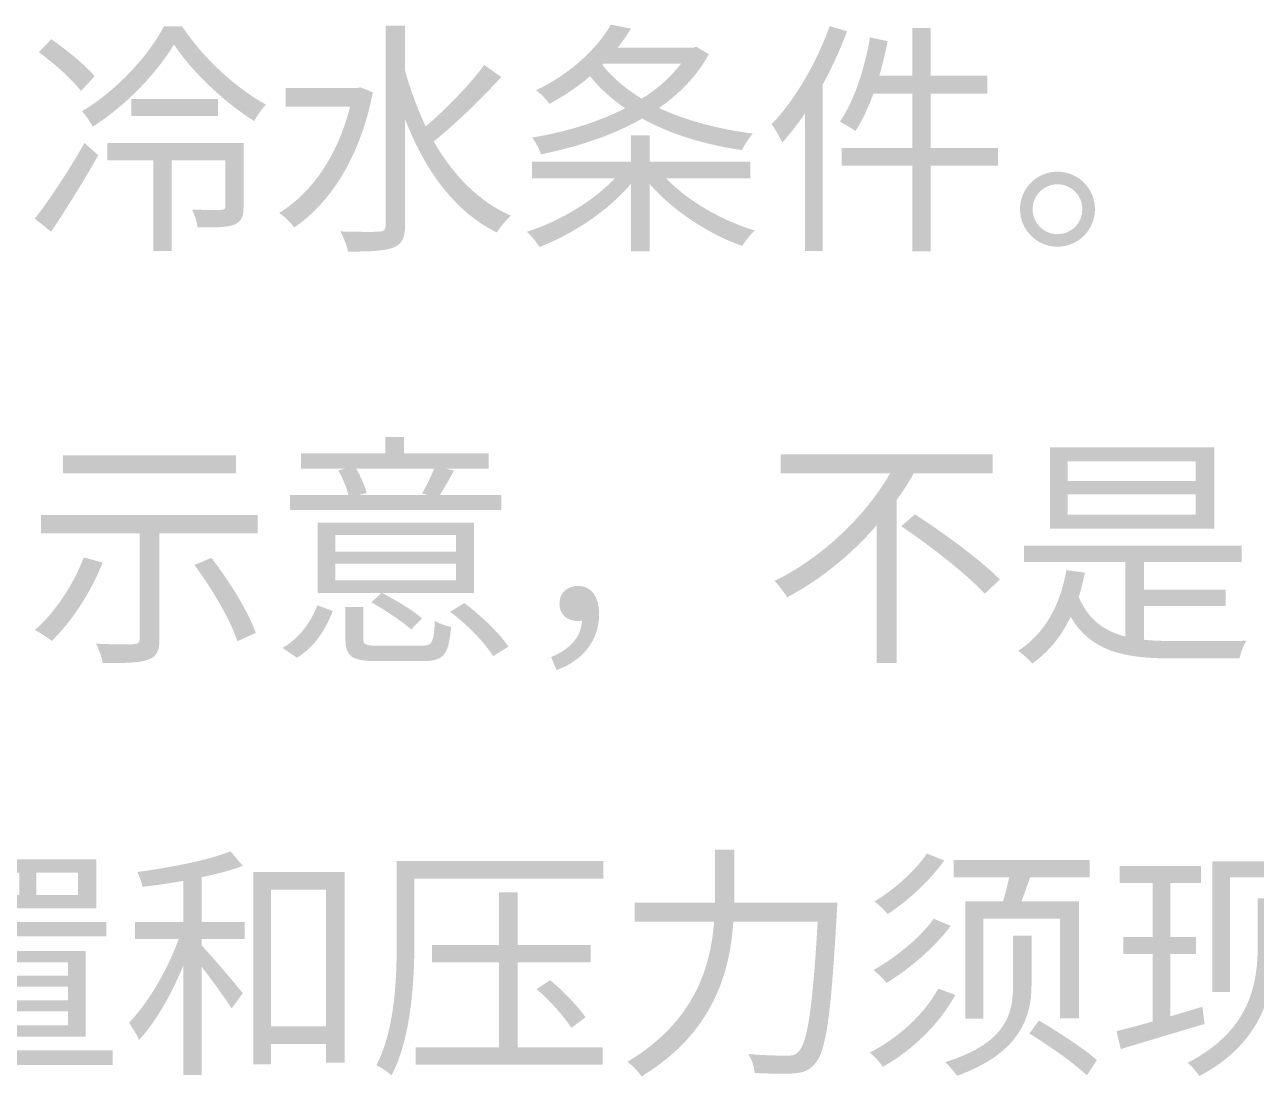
# Model space of a CAD drawing. Header units: millimetres. Extents: x -4600 to 229000, y -4300 to 19460.
# Drawn here: x 220777 to 222212, y 14411 to 15636 of the extents above; entities that cross this region are included whole.
import ezdxf

# ---------------------------------------------------------------- set-up
doc = ezdxf.new("R2010")
doc.units = ezdxf.units.MM
doc.header["$LTSCALE"] = 100
doc.layers.add('R2-LEGEND', color=7, linetype='Continuous', lineweight=18)

# ---------------------------------------------------------------- blocks, each defined once
blk = doc.blocks.new('A06_SHEET')
at = {"layer": 'R2-LEGEND'}
h = blk.add_hatch(color=256, dxfattribs=at)
edge = h.paths.add_edge_path()
edge.add_spline(control_points=[(20950.6, 15613), (20971.5, 15581.5), (21009.9, 15545.1), (21044, 15523.9)], knot_values=[0, 0, 0, 0, 1, 1, 1, 1], degree=3, periodic=0)
edge.add_spline(control_points=[(21044, 15523.9), (21047.7, 15530.2), (21052.9, 15538), (21057.8, 15543.1)], knot_values=[0, 0, 0, 0, 1, 1, 1, 1], degree=3, periodic=0)
edge.add_spline(control_points=[(21057.8, 15543.1), (21022.5, 15562.3), (20983.9, 15598.1), (20960.1, 15634.2)], knot_values=[0, 0, 0, 0, 1, 1, 1, 1], degree=3, periodic=0)
edge.add_line((20960.1, 15634.2), (20938.9, 15634.2))
edge.add_spline(control_points=[(20938.9, 15634.2), (20921.4, 15600.4), (20883.3, 15558.9), (20843.5, 15535.4)], knot_values=[0, 0, 0, 0, 1, 1, 1, 1], degree=3, periodic=0)
edge.add_spline(control_points=[(20843.5, 15535.4), (20847.8, 15530.5), (20853.2, 15522.5), (20855.8, 15517.3)], knot_values=[0, 0, 0, 0, 1, 1, 1, 1], degree=3, periodic=0)
edge.add_spline(control_points=[(20855.8, 15517.3), (20895.6, 15542.3), (20931.4, 15581.2), (20950.6, 15613)], knot_values=[0, 0, 0, 0, 1, 1, 1, 1], degree=3, periodic=0)
h.paths.add_polyline_path([(20900.8, 15549.7), (20900.8, 15529.7), (21001.9, 15529.7), (21001.9, 15549.7), (20900.8, 15549.7)], flags=0)
h = blk.add_hatch(color=256, dxfattribs=at)
edge = h.paths.add_edge_path()
edge.add_spline(control_points=[(21312.2, 15589.2), (21295.3, 15566.3), (21267.5, 15537.7), (21244, 15517.6)], knot_values=[0, 0, 0, 0, 1, 1, 1, 1], degree=3, periodic=0)
edge.add_spline(control_points=[(21244, 15517.6), (21234.3, 15538), (21226.2, 15560), (21219.9, 15582.7)], knot_values=[0, 0, 0, 0, 1, 1, 1, 1], degree=3, periodic=0)
edge.add_line((21219.9, 15582.7), (21219.9, 15635.1))
edge.add_line((21219.9, 15635.1), (21197.3, 15635.1))
edge.add_line((21197.3, 15635.1), (21197.3, 15402.4))
edge.add_spline(control_points=[(21197.3, 15402.4), (21197.3, 15397), (21195.3, 15395.3), (21189.6, 15395), (21183.8, 15394.7), (21165.5, 15394.7), (21144.6, 15395.3)], knot_values=[0, 0, 0, 0, 1, 1, 1, 2, 2, 2, 2], degree=3, periodic=0)
edge.add_spline(control_points=[(21144.6, 15395.3), (21148, 15389), (21152.3, 15378.1), (21153.5, 15371.8)], knot_values=[0, 0, 0, 0, 1, 1, 1, 1], degree=3, periodic=0)
edge.add_spline(control_points=[(21153.5, 15371.8), (21180.1, 15371.8), (21196.4, 15372.7), (21206.2, 15376.4)], knot_values=[0, 0, 0, 0, 1, 1, 1, 1], degree=3, periodic=0)
edge.add_spline(control_points=[(21206.2, 15376.4), (21215.9, 15380.4), (21219.9, 15387.3), (21219.9, 15402.4)], knot_values=[0, 0, 0, 0, 1, 1, 1, 1], degree=3, periodic=0)
edge.add_line((21219.9, 15402.4), (21219.9, 15525.9))
edge.add_spline(control_points=[(21219.9, 15525.9), (21242.9, 15466.9), (21277.2, 15418.5), (21326.8, 15394.1)], knot_values=[0, 0, 0, 0, 1, 1, 1, 1], degree=3, periodic=0)
edge.add_spline(control_points=[(21326.8, 15394.1), (21330.8, 15400.4), (21338, 15409.3), (21343.4, 15413.6)], knot_values=[0, 0, 0, 0, 1, 1, 1, 1], degree=3, periodic=0)
edge.add_spline(control_points=[(21343.4, 15413.6), (21305.3, 15430.2), (21275.5, 15461.5), (21253.2, 15500.1)], knot_values=[0, 0, 0, 0, 1, 1, 1, 1], degree=3, periodic=0)
edge.add_spline(control_points=[(21253.2, 15500.1), (21278.1, 15519.9), (21309, 15550), (21332, 15575.2)], knot_values=[0, 0, 0, 0, 1, 1, 1, 1], degree=3, periodic=0)
edge.add_line((21332, 15575.2), (21312.2, 15589.2))
h = blk.add_hatch(color=256, dxfattribs=at)
edge = h.paths.add_edge_path()
edge.add_spline(control_points=[(21459.7, 15636.2), (21444.8, 15610.2), (21415.3, 15580.4), (21372.6, 15559.7)], knot_values=[0, 0, 0, 0, 1, 1, 1, 1], degree=3, periodic=0)
edge.add_spline(control_points=[(21372.6, 15559.7), (21377.5, 15556.6), (21384.4, 15549.1), (21388.1, 15544)], knot_values=[0, 0, 0, 0, 1, 1, 1, 1], degree=3, periodic=0)
edge.add_spline(control_points=[(21388.1, 15544), (21406.2, 15553.7), (21421.9, 15564.3), (21435.4, 15576.1)], knot_values=[0, 0, 0, 0, 1, 1, 1, 1], degree=3, periodic=0)
edge.add_spline(control_points=[(21435.4, 15576.1), (21446.8, 15562), (21460.6, 15549.7), (21476.3, 15538.8)], knot_values=[0, 0, 0, 0, 1, 1, 1, 1], degree=3, periodic=0)
edge.add_spline(control_points=[(21476.3, 15538.8), (21443.4, 15521.9), (21405, 15510.7), (21368, 15504.7)], knot_values=[0, 0, 0, 0, 1, 1, 1, 1], degree=3, periodic=0)
edge.add_spline(control_points=[(21368, 15504.7), (21371.8, 15499.9), (21376.6, 15491), (21378.1, 15485.2)], knot_values=[0, 0, 0, 0, 1, 1, 1, 1], degree=3, periodic=0)
edge.add_spline(control_points=[(21378.1, 15485.2), (21418.8, 15493.3), (21460.6, 15506.4), (21496.1, 15526.8)], knot_values=[0, 0, 0, 0, 1, 1, 1, 1], degree=3, periodic=0)
edge.add_spline(control_points=[(21496.1, 15526.8), (21529.3, 15508.5), (21568.9, 15496.4), (21612.4, 15490.1)], knot_values=[0, 0, 0, 0, 1, 1, 1, 1], degree=3, periodic=0)
edge.add_spline(control_points=[(21612.4, 15490.1), (21615.3, 15495.8), (21621, 15504.7), (21625.3, 15509.3)], knot_values=[0, 0, 0, 0, 1, 1, 1, 1], degree=3, periodic=0)
edge.add_spline(control_points=[(21625.3, 15509.3), (21584.6, 15514.5), (21547.4, 15524.5), (21515.9, 15539.1)], knot_values=[0, 0, 0, 0, 1, 1, 1, 1], degree=3, periodic=0)
edge.add_spline(control_points=[(21515.9, 15539.1), (21539.9, 15556), (21560.3, 15576.6), (21573.8, 15601.8)], knot_values=[0, 0, 0, 0, 1, 1, 1, 1], degree=3, periodic=0)
edge.add_line((21573.8, 15601.8), (21559.4, 15610.4))
edge.add_line((21559.4, 15610.4), (21555.4, 15609.3))
edge.add_line((21555.4, 15609.3), (21467.5, 15609.3))
edge.add_spline(control_points=[(21467.5, 15609.3), (21473.5, 15616.7), (21478.6, 15624.2), (21483.2, 15631.6)], knot_values=[0, 0, 0, 0, 1, 1, 1, 1], degree=3, periodic=0)
edge.add_line((21483.2, 15631.6), (21459.7, 15636.2))
edge = h.paths.add_edge_path(flags=0)
edge.add_spline(control_points=[(21541.4, 15590.7), (21529.6, 15575.2), (21514.2, 15561.5), (21495.8, 15550)], knot_values=[0, 0, 0, 0, 1, 1, 1, 1], degree=3, periodic=0)
edge.add_spline(control_points=[(21495.8, 15550), (21477.2, 15561.2), (21461.7, 15574.3), (21449.7, 15589.5)], knot_values=[0, 0, 0, 0, 1, 1, 1, 1], degree=3, periodic=0)
edge.add_line((21449.7, 15589.5), (21451.1, 15590.7))
edge.add_line((21451.1, 15590.7), (21541.4, 15590.7))
h = blk.add_hatch(color=256, dxfattribs=at)
edge = h.paths.add_edge_path()
edge.add_spline(control_points=[(21714.7, 15634.5), (21699.2, 15591.2), (21674, 15548.3), (21647.1, 15520.2)], knot_values=[0, 0, 0, 0, 1, 1, 1, 1], degree=3, periodic=0)
edge.add_spline(control_points=[(21647.1, 15520.2), (21650.8, 15515.3), (21657.1, 15504.2), (21659.4, 15499)], knot_values=[0, 0, 0, 0, 1, 1, 1, 1], degree=3, periodic=0)
edge.add_spline(control_points=[(21659.4, 15499), (21668.6, 15508.7), (21677.2, 15520.2), (21685.8, 15532.5)], knot_values=[0, 0, 0, 0, 1, 1, 1, 1], degree=3, periodic=0)
edge.add_line((21685.8, 15532.5), (21685.8, 15372.7))
edge.add_line((21685.8, 15372.7), (21706.4, 15372.7))
edge.add_line((21706.4, 15372.7), (21706.4, 15566))
edge.add_spline(control_points=[(21706.4, 15566), (21717.3, 15586.1), (21727, 15607.3), (21735, 15628.5)], knot_values=[0, 0, 0, 0, 1, 1, 1, 1], degree=3, periodic=0)
edge.add_line((21735, 15628.5), (21714.7, 15634.5))
h = blk.add_hatch(color=256, dxfattribs=at)
edge = h.paths.add_edge_path()
edge.add_line((21728.7, 15492.7), (21728.7, 15471.8))
edge.add_line((21728.7, 15471.8), (21811, 15471.8))
edge.add_line((21811, 15471.8), (21811, 15372.1))
edge.add_line((21811, 15372.1), (21832.5, 15372.1))
edge.add_line((21832.5, 15372.1), (21832.5, 15471.8))
edge.add_line((21832.5, 15471.8), (21911, 15471.8))
edge.add_line((21911, 15471.8), (21911, 15492.7))
edge.add_line((21911, 15492.7), (21832.5, 15492.7))
edge.add_line((21832.5, 15492.7), (21832.5, 15556))
edge.add_line((21832.5, 15556), (21898.3, 15556))
edge.add_line((21898.3, 15556), (21898.3, 15576.9))
edge.add_line((21898.3, 15576.9), (21832.5, 15576.9))
edge.add_line((21832.5, 15576.9), (21832.5, 15632.2))
edge.add_line((21832.5, 15632.2), (21811, 15632.2))
edge.add_line((21811, 15632.2), (21811, 15576.9))
edge.add_line((21811, 15576.9), (21772.6, 15576.9))
edge.add_spline(control_points=[(21772.6, 15576.9), (21776.3, 15589.8), (21779.5, 15603.6), (21782.3, 15617)], knot_values=[0, 0, 0, 0, 1, 1, 1, 1], degree=3, periodic=0)
edge.add_line((21782.3, 15617), (21761.7, 15621.3))
edge.add_spline(control_points=[(21761.7, 15621.3), (21755.1, 15583.8), (21743.1, 15546.8), (21726.5, 15523.1)], knot_values=[0, 0, 0, 0, 1, 1, 1, 1], degree=3, periodic=0)
edge.add_spline(control_points=[(21726.5, 15523.1), (21731.6, 15520.5), (21740.8, 15515.3), (21744.8, 15512.2)], knot_values=[0, 0, 0, 0, 1, 1, 1, 1], degree=3, periodic=0)
edge.add_spline(control_points=[(21744.8, 15512.2), (21752.5, 15524.2), (21759.7, 15539.4), (21765.7, 15556)], knot_values=[0, 0, 0, 0, 1, 1, 1, 1], degree=3, periodic=0)
edge.add_line((21765.7, 15556), (21811, 15556))
edge.add_line((21811, 15556), (21811, 15492.7))
edge.add_line((21811, 15492.7), (21728.7, 15492.7))
h = blk.add_hatch(color=256, dxfattribs=at)
edge = h.paths.add_edge_path()
edge.add_spline(control_points=[(20793.1, 15604.1), (20811.1, 15591.2), (20832.6, 15571.8), (20842.3, 15558.9)], knot_values=[0, 0, 0, 0, 1, 1, 1, 1], degree=3, periodic=0)
edge.add_line((20842.3, 15558.9), (20858.1, 15576.1))
edge.add_spline(control_points=[(20858.1, 15576.1), (20847.8, 15588.7), (20825.7, 15606.7), (20807.7, 15619.3)], knot_values=[0, 0, 0, 0, 1, 1, 1, 1], degree=3, periodic=0)
edge.add_line((20807.7, 15619.3), (20793.1, 15604.1))
h = blk.add_hatch(color=256, dxfattribs=at)
edge = h.paths.add_edge_path()
edge.add_line((21080.7, 15562.3), (21080.7, 15540.5))
edge.add_line((21080.7, 15540.5), (21155.8, 15540.5))
edge.add_spline(control_points=[(21155.8, 15540.5), (21141.4, 15483.2), (21111.1, 15440.3), (21073.2, 15416.8)], knot_values=[0, 0, 0, 0, 1, 1, 1, 1], degree=3, periodic=0)
edge.add_spline(control_points=[(21073.2, 15416.8), (21078.7, 15413.6), (21087, 15405), (21090.7, 15399.9)], knot_values=[0, 0, 0, 0, 1, 1, 1, 1], degree=3, periodic=0)
edge.add_spline(control_points=[(21090.7, 15399.9), (21132.8, 15428.2), (21167.8, 15482.1), (21182.4, 15557.4)], knot_values=[0, 0, 0, 0, 1, 1, 1, 1], degree=3, periodic=0)
edge.add_line((21182.4, 15557.4), (21167.8, 15563.2))
edge.add_line((21167.8, 15563.2), (21163.8, 15562.3))
edge.add_line((21163.8, 15562.3), (21080.7, 15562.3))
h = blk.add_hatch(color=256, dxfattribs=at)
edge = h.paths.add_edge_path()
edge.add_line((21483.2, 15507.3), (21483.2, 15476.4))
edge.add_line((21483.2, 15476.4), (21367.8, 15476.4))
edge.add_line((21367.8, 15476.4), (21367.8, 15457.2))
edge.add_line((21367.8, 15457.2), (21464.3, 15457.2))
edge.add_spline(control_points=[(21464.3, 15457.2), (21439.1, 15430.2), (21398.7, 15406.5), (21362, 15395)], knot_values=[0, 0, 0, 0, 1, 1, 1, 1], degree=3, periodic=0)
edge.add_spline(control_points=[(21362, 15395), (21366.9, 15390.4), (21373.2, 15382.4), (21376.4, 15377.2)], knot_values=[0, 0, 0, 0, 1, 1, 1, 1], degree=3, periodic=0)
edge.add_spline(control_points=[(21376.4, 15377.2), (21414.5, 15391.6), (21456.6, 15419.1), (21483.2, 15450.9)], knot_values=[0, 0, 0, 0, 1, 1, 1, 1], degree=3, periodic=0)
edge.add_line((21483.2, 15450.9), (21483.2, 15372.1))
edge.add_line((21483.2, 15372.1), (21505, 15372.1))
edge.add_line((21505, 15372.1), (21505, 15450.6))
edge.add_spline(control_points=[(21505, 15450.6), (21531.9, 15419.4), (21573.8, 15392.1), (21612.7, 15378.4)], knot_values=[0, 0, 0, 0, 1, 1, 1, 1], degree=3, periodic=0)
edge.add_spline(control_points=[(21612.7, 15378.4), (21616.2, 15383.8), (21622.5, 15392.1), (21627.3, 15396.4)], knot_values=[0, 0, 0, 0, 1, 1, 1, 1], degree=3, periodic=0)
edge.add_spline(control_points=[(21627.3, 15396.4), (21589.5, 15407.9), (21549.4, 15430.5), (21524.2, 15457.2)], knot_values=[0, 0, 0, 0, 1, 1, 1, 1], degree=3, periodic=0)
edge.add_line((21524.2, 15457.2), (21622.2, 15457.2))
edge.add_line((21622.2, 15457.2), (21622.2, 15476.4))
edge.add_line((21622.2, 15476.4), (21505, 15476.4))
edge.add_line((21505, 15476.4), (21505, 15507.3))
edge.add_line((21505, 15507.3), (21483.2, 15507.3))
h = blk.add_hatch(color=256, dxfattribs=at)
edge = h.paths.add_edge_path()
edge.add_line((20788.5, 15410.2), (20807.4, 15395))
edge.add_spline(control_points=[(20807.4, 15395), (20824.9, 15421.1), (20846.1, 15454.9), (20862.4, 15484.1)], knot_values=[0, 0, 0, 0, 1, 1, 1, 1], degree=3, periodic=0)
edge.add_line((20862.4, 15484.1), (20846.3, 15498.4))
edge.add_spline(control_points=[(20846.3, 15498.4), (20828.6, 15466.9), (20804.8, 15431.1), (20788.5, 15410.2)], knot_values=[0, 0, 0, 0, 1, 1, 1, 1], degree=3, periodic=0)
h = blk.add_hatch(color=256, dxfattribs=at)
edge = h.paths.add_edge_path()
edge.add_line((20873, 15498.4), (20873, 15478.1))
edge.add_line((20873, 15478.1), (20926.6, 15478.1))
edge.add_line((20926.6, 15478.1), (20926.6, 15372.4))
edge.add_line((20926.6, 15372.4), (20948, 15372.4))
edge.add_line((20948, 15372.4), (20948, 15478.1))
edge.add_line((20948, 15478.1), (21010.5, 15478.1))
edge.add_line((21010.5, 15478.1), (21010.5, 15424.8))
edge.add_spline(control_points=[(21010.5, 15424.8), (21010.5, 15421.6), (21009.6, 15420.8), (21005.3, 15420.5), (21001.1, 15420.2), (20987.9, 15420.2), (20971.5, 15420.8)], knot_values=[0, 0, 0, 0, 1, 1, 1, 2, 2, 2, 2], degree=3, periodic=0)
edge.add_spline(control_points=[(20971.5, 15420.8), (20974.7, 15414.5), (20977.6, 15406.2), (20978.1, 15399.9)], knot_values=[0, 0, 0, 0, 1, 1, 1, 1], degree=3, periodic=0)
edge.add_spline(control_points=[(20978.1, 15399.9), (20998.8, 15399.9), (21012.5, 15399.9), (21021.1, 15403.3)], knot_values=[0, 0, 0, 0, 1, 1, 1, 1], degree=3, periodic=0)
edge.add_spline(control_points=[(21021.1, 15403.3), (21029.7, 15407), (21031.7, 15413.3), (21031.7, 15424.5)], knot_values=[0, 0, 0, 0, 1, 1, 1, 1], degree=3, periodic=0)
edge.add_line((21031.7, 15424.5), (21031.7, 15498.4))
edge.add_line((21031.7, 15498.4), (20873, 15498.4))
h = blk.add_hatch(color=256, dxfattribs=at)
edge = h.paths.add_edge_path()
edge.add_spline(control_points=[(21980, 15464.9), (21956.2, 15464.9), (21936.5, 15445.4), (21936.5, 15421.4), (21936.5, 15397), (21956.2, 15377.5), (21980, 15377.5), (22004.4, 15377.5), (22023.8, 15397), (22023.8, 15421.4), (22023.8, 15445.4), (22004.4, 15464.9), (21980, 15464.9)], knot_values=[0, 0, 0, 0, 1, 1, 1, 2, 2, 2, 3, 3, 3, 4, 4, 4, 4], degree=3, periodic=0)
edge = h.paths.add_edge_path(flags=0)
edge.add_spline(control_points=[(21980, 15392.1), (21964.2, 15392.1), (21951.1, 15405), (21951.1, 15421.4), (21951.1, 15437.1), (21964.2, 15450.3), (21980, 15450.3), (21996.3, 15450.3), (22009.2, 15437.1), (22009.2, 15421.4), (22009.2, 15405), (21996.3, 15392.1), (21980, 15392.1)], knot_values=[0, 0, 0, 0, 1, 1, 1, 2, 2, 2, 3, 3, 3, 4, 4, 4, 4], degree=3, periodic=0)
h = blk.add_hatch(color=256, dxfattribs=at)
edge = h.paths.add_edge_path()
edge.add_line((21317.3, 15136.7), (21218.5, 15136.7))
edge.add_line((21218.5, 15136.7), (21218.5, 15155.7))
edge.add_line((21218.5, 15155.7), (21197, 15155.7))
edge.add_line((21197, 15155.7), (21197, 15136.7))
edge.add_line((21197, 15136.7), (21098.7, 15136.7))
edge.add_line((21098.7, 15136.7), (21098.7, 15119))
edge.add_line((21098.7, 15119), (21150.6, 15119))
edge.add_line((21150.6, 15119), (21142, 15117))
edge.add_spline(control_points=[(21142, 15117), (21147.2, 15108.4), (21151.7, 15096.9), (21153.8, 15088.3)], knot_values=[0, 0, 0, 0, 1, 1, 1, 1], degree=3, periodic=0)
edge.add_line((21153.8, 15088.3), (21085.9, 15088.3))
edge.add_line((21085.9, 15088.3), (21085.9, 15070.9))
edge.add_line((21085.9, 15070.9), (21332.2, 15070.9))
edge.add_line((21332.2, 15070.9), (21332.2, 15088.3))
edge.add_line((21332.2, 15088.3), (21260.6, 15088.3))
edge.add_spline(control_points=[(21260.6, 15088.3), (21265.5, 15096.4), (21271.5, 15106.4), (21276.9, 15116.7)], knot_values=[0, 0, 0, 0, 1, 1, 1, 1], degree=3, periodic=0)
edge.add_line((21276.9, 15116.7), (21267.2, 15119))
edge.add_line((21267.2, 15119), (21317.3, 15119))
edge.add_line((21317.3, 15119), (21317.3, 15136.7))
edge = h.paths.add_edge_path(flags=0)
edge.add_line((21246.3, 15088.3), (21166.6, 15088.3))
edge.add_line((21166.6, 15088.3), (21175.2, 15090.6))
edge.add_spline(control_points=[(21175.2, 15090.6), (21173.2, 15098.4), (21168.4, 15109.5), (21162.9, 15119)], knot_values=[0, 0, 0, 0, 1, 1, 1, 1], degree=3, periodic=0)
edge.add_line((21162.9, 15119), (21253.7, 15119))
edge.add_spline(control_points=[(21253.7, 15119), (21250.3, 15109.8), (21244.3, 15098.1), (21239.7, 15090)], knot_values=[0, 0, 0, 0, 1, 1, 1, 1], degree=3, periodic=0)
edge.add_line((21239.7, 15090), (21246.3, 15088.3))
h = blk.add_hatch(color=256, dxfattribs=at)
h.paths.add_polyline_path([(21971.4, 15143.9), (21971.4, 15049.1), (22163.1, 15049.1), (22163.1, 15143.9), (21971.4, 15143.9)])
h.paths.add_polyline_path([(21992, 15088.9), (22141.3, 15088.9), (22141.3, 15065.4), (21992, 15065.4), (21992, 15088.9)], flags=0)
h.paths.add_polyline_path([(21992, 15127.6), (22141.3, 15127.6), (22141.3, 15104.4), (21992, 15104.4), (21992, 15127.6)], flags=0)
blk.add_hatch(color=256, dxfattribs=at).paths.add_polyline_path([(20821.1, 15134.5), (20821.1, 15113.3), (21022.8, 15113.3), (21022.8, 15134.5), (20821.1, 15134.5)])
h = blk.add_hatch(color=256, dxfattribs=at)
edge = h.paths.add_edge_path()
edge.add_line((21657.7, 15135.6), (21657.7, 15113.5))
edge.add_line((21657.7, 15113.5), (21785.2, 15113.5))
edge.add_spline(control_points=[(21785.2, 15113.5), (21756.8, 15064.5), (21707.5, 15016.1), (21650.5, 14988.1)], knot_values=[0, 0, 0, 0, 1, 1, 1, 1], degree=3, periodic=0)
edge.add_spline(control_points=[(21650.5, 14988.1), (21655.1, 14983.2), (21661.7, 14974.6), (21665.1, 14969.1)], knot_values=[0, 0, 0, 0, 1, 1, 1, 1], degree=3, periodic=0)
edge.add_spline(control_points=[(21665.1, 14969.1), (21705, 14990.1), (21740.5, 15019.6), (21769.4, 15052.8)], knot_values=[0, 0, 0, 0, 1, 1, 1, 1], degree=3, periodic=0)
edge.add_line((21769.4, 15052.8), (21769.4, 14892.7))
edge.add_line((21769.4, 14892.7), (21792.6, 14892.7))
edge.add_line((21792.6, 14892.7), (21792.6, 15082.3))
edge.add_spline(control_points=[(21792.6, 15082.3), (21800.1, 15092.3), (21806.7, 15102.9), (21812.7, 15113.5)], knot_values=[0, 0, 0, 0, 1, 1, 1, 1], degree=3, periodic=0)
edge.add_line((21812.7, 15113.5), (21904.7, 15113.5))
edge.add_line((21904.7, 15113.5), (21904.7, 15135.6))
edge.add_line((21904.7, 15135.6), (21657.7, 15135.6))
edge = h.paths.add_edge_path(flags=0)
edge.add_spline(control_points=[(21798.1, 15051.9), (21832.2, 15029), (21875.1, 14995.2), (21895.5, 14973.2)], knot_values=[0, 0, 0, 0, 1, 1, 1, 1], degree=3, periodic=0)
edge.add_line((21895.5, 14973.2), (21913, 14989.8))
edge.add_spline(control_points=[(21913, 14989.8), (21891.5, 15011.8), (21847.9, 15043.9), (21814.1, 15065.7)], knot_values=[0, 0, 0, 0, 1, 1, 1, 1], degree=3, periodic=0)
edge.add_line((21814.1, 15065.7), (21798.1, 15051.9))
h = blk.add_hatch(color=256, dxfattribs=at)
edge = h.paths.add_edge_path()
edge.add_line((20795.6, 15064.8), (20795.6, 15043.6))
edge.add_line((20795.6, 15043.6), (20910.5, 15043.6))
edge.add_line((20910.5, 15043.6), (20910.5, 14920.4))
edge.add_spline(control_points=[(20910.5, 14920.4), (20910.5, 14915.9), (20908.8, 14914.7), (20903.6, 14914.4), (20898.2, 14914.1), (20879.3, 14914.1), (20859.8, 14915)], knot_values=[0, 0, 0, 0, 1, 1, 1, 2, 2, 2, 2], degree=3, periodic=0)
edge.add_spline(control_points=[(20859.8, 14915), (20863.2, 14908.4), (20866.7, 14899), (20867.5, 14892.4)], knot_values=[0, 0, 0, 0, 1, 1, 1, 1], degree=3, periodic=0)
edge.add_spline(control_points=[(20867.5, 14892.4), (20893, 14892.4), (20909.9, 14892.7), (20920, 14896.1)], knot_values=[0, 0, 0, 0, 1, 1, 1, 1], degree=3, periodic=0)
edge.add_spline(control_points=[(20920, 14896.1), (20930.3, 14899.8), (20933.7, 14906.1), (20933.7, 14920.2)], knot_values=[0, 0, 0, 0, 1, 1, 1, 1], degree=3, periodic=0)
edge.add_line((20933.7, 14920.2), (20933.7, 15043.6))
edge.add_line((20933.7, 15043.6), (21048, 15043.6))
edge.add_line((21048, 15043.6), (21048, 15064.8))
edge.add_line((21048, 15064.8), (20795.6, 15064.8))
edge = h.paths.add_edge_path(flags=0)
edge.add_spline(control_points=[(20845.5, 15015.6), (20833.2, 14983.2), (20812, 14951.4), (20788.5, 14931)], knot_values=[0, 0, 0, 0, 1, 1, 1, 1], degree=3, periodic=0)
edge.add_spline(control_points=[(20788.5, 14931), (20793.9, 14928.2), (20803.7, 14921.9), (20808.2, 14918.2)], knot_values=[0, 0, 0, 0, 1, 1, 1, 1], degree=3, periodic=0)
edge.add_spline(control_points=[(20808.2, 14918.2), (20830.9, 14940.2), (20853.5, 14974.3), (20867.5, 15009.5)], knot_values=[0, 0, 0, 0, 1, 1, 1, 1], degree=3, periodic=0)
edge.add_line((20867.5, 15009.5), (20845.5, 15015.6))
edge = h.paths.add_edge_path(flags=0)
edge.add_spline(control_points=[(20974.4, 15006.7), (20995, 14979.2), (21016.8, 14941.9), (21024.5, 14917.9)], knot_values=[0, 0, 0, 0, 1, 1, 1, 1], degree=3, periodic=0)
edge.add_line((21024.5, 14917.9), (21046, 14927.6))
edge.add_spline(control_points=[(21046, 14927.6), (21037.4, 14952), (21015.1, 14988.1), (20994.2, 15015)], knot_values=[0, 0, 0, 0, 1, 1, 1, 1], degree=3, periodic=0)
edge.add_line((20994.2, 15015), (20974.4, 15006.7))
h = blk.add_hatch(color=256, dxfattribs=at)
edge = h.paths.add_edge_path()
edge.add_line((21300.4, 15056.2), (21118.2, 15056.2))
edge.add_line((21118.2, 15056.2), (21118.2, 14974))
edge.add_line((21118.2, 14974), (21192.1, 14974))
edge.add_line((21192.1, 14974), (21180.7, 14963.1))
edge.add_spline(control_points=[(21180.7, 14963.1), (21197, 14954), (21217.1, 14940.5), (21227.1, 14931.6)], knot_values=[0, 0, 0, 0, 1, 1, 1, 1], degree=3, periodic=0)
edge.add_line((21227.1, 14931.6), (21239.7, 14944.5))
edge.add_spline(control_points=[(21239.7, 14944.5), (21229.4, 14953.4), (21209.3, 14966), (21193, 14974)], knot_values=[0, 0, 0, 0, 1, 1, 1, 1], degree=3, periodic=0)
edge.add_line((21193, 14974), (21300.4, 14974))
edge.add_line((21300.4, 14974), (21300.4, 15056.2))
h.paths.add_polyline_path([(21138.6, 15022.4), (21138.6, 15041.6), (21279.2, 15041.6), (21279.2, 15022.4), (21138.6, 15022.4)], flags=0)
h.paths.add_polyline_path([(21138.6, 14988.9), (21138.6, 15008.1), (21279.2, 15008.1), (21279.2, 14988.9), (21138.6, 14988.9)], flags=0)
h = blk.add_hatch(color=256, dxfattribs=at)
edge = h.paths.add_edge_path()
edge.add_spline(control_points=[(21990.6, 15000.7), (21983.2, 14958.8), (21964.8, 14926.5), (21934.4, 14906.7)], knot_values=[0, 0, 0, 0, 1, 1, 1, 1], degree=3, periodic=0)
edge.add_spline(control_points=[(21934.4, 14906.7), (21939.3, 14903.5), (21947.6, 14895.5), (21950.8, 14891.8)], knot_values=[0, 0, 0, 0, 1, 1, 1, 1], degree=3, periodic=0)
edge.add_spline(control_points=[(21950.8, 14891.8), (21969.7, 14905.3), (21984.6, 14923.6), (21995.5, 14946.2)], knot_values=[0, 0, 0, 0, 1, 1, 1, 1], degree=3, periodic=0)
edge.add_spline(control_points=[(21995.5, 14946.2), (22019, 14906.7), (22055.9, 14897.8), (22113.8, 14897.8)], knot_values=[0, 0, 0, 0, 1, 1, 1, 1], degree=3, periodic=0)
edge.add_line((22113.8, 14897.8), (22192.3, 14897.8))
edge.add_spline(control_points=[(22192.3, 14897.8), (22193.4, 14903.8), (22196.9, 14913.3), (22200.3, 14918.4)], knot_values=[0, 0, 0, 0, 1, 1, 1, 1], degree=3, periodic=0)
edge.add_spline(control_points=[(22200.3, 14918.4), (22185.4, 14918.2), (22125.5, 14917.9), (22114.7, 14918.2)], knot_values=[0, 0, 0, 0, 1, 1, 1, 1], degree=3, periodic=0)
edge.add_spline(control_points=[(22114.7, 14918.2), (22102.6, 14918.2), (22091.2, 14918.4), (22080.8, 14919.6)], knot_values=[0, 0, 0, 0, 1, 1, 1, 1], degree=3, periodic=0)
edge.add_line((22080.8, 14919.6), (22080.8, 14959.1))
edge.add_line((22080.8, 14959.1), (22176, 14959.1))
edge.add_line((22176, 14959.1), (22176, 14978))
edge.add_line((22176, 14978), (22080.8, 14978))
edge.add_line((22080.8, 14978), (22080.8, 15010.1))
edge.add_line((22080.8, 15010.1), (22194.6, 15010.1))
edge.add_line((22194.6, 15010.1), (22194.6, 15029.3))
edge.add_line((22194.6, 15029.3), (21941.3, 15029.3))
edge.add_line((21941.3, 15029.3), (21941.3, 15010.1))
edge.add_line((21941.3, 15010.1), (22059.4, 15010.1))
edge.add_line((22059.4, 15010.1), (22059.4, 14923.3))
edge.add_spline(control_points=[(22059.4, 14923.3), (22034.4, 14929.6), (22016.1, 14943.1), (22004.9, 14969.4)], knot_values=[0, 0, 0, 0, 1, 1, 1, 1], degree=3, periodic=0)
edge.add_spline(control_points=[(22004.9, 14969.4), (22007.8, 14978.3), (22010.1, 14987.8), (22012.1, 14997.8)], knot_values=[0, 0, 0, 0, 1, 1, 1, 1], degree=3, periodic=0)
edge.add_line((22012.1, 14997.8), (21990.6, 15000.7))
h = blk.add_hatch(color=256, dxfattribs=at)
edge = h.paths.add_edge_path()
edge.add_spline(control_points=[(21396.4, 14884.3), (21426.5, 14894.9), (21446, 14918.4), (21446, 14949.4), (21446, 14969.4), (21437.4, 14982.3), (21421.6, 14982.3), (21409.9, 14982.3), (21399.8, 14975.2), (21399.8, 14961.7), (21399.8, 14948.2), (21409.6, 14941.4), (21421.3, 14941.4)], knot_values=[0, 0, 0, 0, 1, 1, 1, 2, 2, 2, 3, 3, 3, 4, 4, 4, 4], degree=3, periodic=0)
edge.add_line((21421.3, 14941.4), (21426.2, 14941.9))
edge.add_spline(control_points=[(21426.2, 14941.9), (21424.8, 14922.2), (21412.2, 14908.7), (21390.1, 14899.5)], knot_values=[0, 0, 0, 0, 1, 1, 1, 1], degree=3, periodic=0)
edge.add_line((21390.1, 14899.5), (21396.4, 14884.3))
h = blk.add_hatch(color=256, dxfattribs=at)
edge = h.paths.add_edge_path()
edge.add_line((21135.7, 14953.1), (21117.7, 14959.7))
edge.add_spline(control_points=[(21117.7, 14959.7), (21110.5, 14940.8), (21097, 14921.3), (21077, 14910.1)], knot_values=[0, 0, 0, 0, 1, 1, 1, 1], degree=3, periodic=0)
edge.add_line((21077, 14910.1), (21093.9, 14898.7))
edge.add_spline(control_points=[(21093.9, 14898.7), (21115.1, 14911.3), (21127.4, 14932.2), (21135.7, 14953.1)], knot_values=[0, 0, 0, 0, 1, 1, 1, 1], degree=3, periodic=0)
h = blk.add_hatch(color=256, dxfattribs=at)
edge = h.paths.add_edge_path()
edge.add_line((21171.2, 14920.7), (21171.2, 14957.7))
edge.add_line((21171.2, 14957.7), (21150.3, 14957.7))
edge.add_line((21150.3, 14957.7), (21150.3, 14920.7))
edge.add_spline(control_points=[(21150.3, 14920.7), (21150.3, 14900.1), (21157.8, 14894.7), (21187, 14894.7), (21193, 14894.7), (21234.8, 14894.7), (21241.1, 14894.7), (21264.6, 14894.7), (21270.9, 14902.1), (21273.5, 14934.5)], knot_values=[0, 0, 0, 0, 1, 1, 1, 2, 2, 2, 3, 3, 3, 3], degree=3, periodic=0)
edge.add_spline(control_points=[(21273.5, 14934.5), (21267.8, 14935.6), (21259.5, 14938.5), (21254.6, 14941.6)], knot_values=[0, 0, 0, 0, 1, 1, 1, 1], degree=3, periodic=0)
edge.add_spline(control_points=[(21254.6, 14941.6), (21253.5, 14916.1), (21251.4, 14912.7), (21239.4, 14912.7), (21230, 14912.7), (21195.3, 14912.7), (21188.7, 14912.7), (21173.8, 14912.7), (21171.2, 14913.9), (21171.2, 14920.7)], knot_values=[0, 0, 0, 0, 1, 1, 1, 2, 2, 2, 3, 3, 3, 3], degree=3, periodic=0)
h = blk.add_hatch(color=256, dxfattribs=at)
edge = h.paths.add_edge_path()
edge.add_line((21289, 14962.3), (21272.4, 14952.2))
edge.add_spline(control_points=[(21272.4, 14952.2), (21291.8, 14937.6), (21313.3, 14915.9), (21322.5, 14900.4)], knot_values=[0, 0, 0, 0, 1, 1, 1, 1], degree=3, periodic=0)
edge.add_line((21322.5, 14900.4), (21340.3, 14911.6))
edge.add_spline(control_points=[(21340.3, 14911.6), (21330.2, 14927), (21308.2, 14947.9), (21289, 14962.3)], knot_values=[0, 0, 0, 0, 1, 1, 1, 1], degree=3, periodic=0)
h = blk.add_hatch(color=256, dxfattribs=at)
edge = h.paths.add_edge_path()
edge.add_spline(control_points=[(21016.5, 14673.1), (20991.3, 14662.8), (20946, 14654.2), (20907.9, 14649)], knot_values=[0, 0, 0, 0, 1, 1, 1, 1], degree=3, periodic=0)
edge.add_spline(control_points=[(20907.9, 14649), (20910.2, 14644.1), (20913.1, 14636.7), (20914, 14631.8)], knot_values=[0, 0, 0, 0, 1, 1, 1, 1], degree=3, periodic=0)
edge.add_spline(control_points=[(20914, 14631.8), (20929.1, 14633.5), (20945.5, 14635.8), (20961.5, 14638.7)], knot_values=[0, 0, 0, 0, 1, 1, 1, 1], degree=3, periodic=0)
edge.add_line((20961.5, 14638.7), (20961.5, 14590.9))
edge.add_line((20961.5, 14590.9), (20905.1, 14590.9))
edge.add_line((20905.1, 14590.9), (20905.1, 14570.8))
edge.add_line((20905.1, 14570.8), (20956.1, 14570.8))
edge.add_spline(control_points=[(20956.1, 14570.8), (20942.9, 14534.7), (20920, 14495.5), (20898.2, 14473.4)], knot_values=[0, 0, 0, 0, 1, 1, 1, 1], degree=3, periodic=0)
edge.add_spline(control_points=[(20898.2, 14473.4), (20901.9, 14467.9), (20907.4, 14459.6), (20909.9, 14453.3)], knot_values=[0, 0, 0, 0, 1, 1, 1, 1], degree=3, periodic=0)
edge.add_spline(control_points=[(20909.9, 14453.3), (20928.6, 14473.1), (20947.5, 14506.1), (20961.5, 14539.9)], knot_values=[0, 0, 0, 0, 1, 1, 1, 1], degree=3, periodic=0)
edge.add_line((20961.5, 14539.9), (20961.5, 14412.7))
edge.add_line((20961.5, 14412.7), (20982.7, 14412.7))
edge.add_line((20982.7, 14412.7), (20982.7, 14539))
edge.add_spline(control_points=[(20982.7, 14539), (20995, 14522.7), (21011.1, 14500.9), (21017.7, 14490)], knot_values=[0, 0, 0, 0, 1, 1, 1, 1], degree=3, periodic=0)
edge.add_line((21017.7, 14490), (21030.8, 14507.8))
edge.add_spline(control_points=[(21030.8, 14507.8), (21024, 14516.7), (20993.3, 14552.7), (20982.7, 14563.6)], knot_values=[0, 0, 0, 0, 1, 1, 1, 1], degree=3, periodic=0)
edge.add_line((20982.7, 14563.6), (20982.7, 14570.8))
edge.add_line((20982.7, 14570.8), (21032.9, 14570.8))
edge.add_line((21032.9, 14570.8), (21032.9, 14590.9))
edge.add_line((21032.9, 14590.9), (20982.7, 14590.9))
edge.add_line((20982.7, 14590.9), (20982.7, 14643))
edge.add_spline(control_points=[(20982.7, 14643), (21000.8, 14646.7), (21017.4, 14651), (21030.8, 14656.2)], knot_values=[0, 0, 0, 0, 1, 1, 1, 1], degree=3, periodic=0)
edge.add_line((21030.8, 14656.2), (21016.5, 14673.1))
h = blk.add_hatch(color=256, dxfattribs=at)
edge = h.paths.add_edge_path()
edge.add_line((21581.2, 14675.1), (21581.2, 14625.5))
edge.add_line((21581.2, 14625.5), (21581.2, 14613.2))
edge.add_line((21581.2, 14613.2), (21487.5, 14613.2))
edge.add_line((21487.5, 14613.2), (21487.5, 14591.1))
edge.add_line((21487.5, 14591.1), (21580.1, 14591.1))
edge.add_spline(control_points=[(21580.1, 14591.1), (21575.8, 14537.3), (21556.8, 14474.2), (21478.9, 14427.8)], knot_values=[0, 0, 0, 0, 1, 1, 1, 1], degree=3, periodic=0)
edge.add_spline(control_points=[(21478.9, 14427.8), (21484.4, 14424.1), (21492.1, 14416.1), (21495.5, 14410.9)], knot_values=[0, 0, 0, 0, 1, 1, 1, 1], degree=3, periodic=0)
edge.add_spline(control_points=[(21495.5, 14410.9), (21578.9, 14461.6), (21598.4, 14531.5), (21602.4, 14591.1)], knot_values=[0, 0, 0, 0, 1, 1, 1, 1], degree=3, periodic=0)
edge.add_line((21602.4, 14591.1), (21700.7, 14591.1))
edge.add_spline(control_points=[(21700.7, 14591.1), (21694.9, 14490), (21688.6, 14449.3), (21678.3, 14439.6)], knot_values=[0, 0, 0, 0, 1, 1, 1, 1], degree=3, periodic=0)
edge.add_spline(control_points=[(21678.3, 14439.6), (21674.9, 14435.9), (21671.2, 14435), (21665.1, 14435), (21658, 14435), (21639.6, 14435.3), (21619.9, 14437)], knot_values=[0, 0, 0, 0, 1, 1, 1, 2, 2, 2, 2], degree=3, periodic=0)
edge.add_spline(control_points=[(21619.9, 14437), (21624.2, 14430.7), (21626.8, 14421.2), (21627.3, 14414.9)], knot_values=[0, 0, 0, 0, 1, 1, 1, 1], degree=3, periodic=0)
edge.add_spline(control_points=[(21627.3, 14414.9), (21645.1, 14414.1), (21663.4, 14413.5), (21673.2, 14414.4)], knot_values=[0, 0, 0, 0, 1, 1, 1, 1], degree=3, periodic=0)
edge.add_spline(control_points=[(21673.2, 14414.4), (21684.3, 14415.5), (21690.9, 14417.5), (21697.8, 14426.1)], knot_values=[0, 0, 0, 0, 1, 1, 1, 1], degree=3, periodic=0)
edge.add_spline(control_points=[(21697.8, 14426.1), (21710.7, 14440.2), (21716.4, 14483.1), (21723, 14601.7)], knot_values=[0, 0, 0, 0, 1, 1, 1, 1], degree=3, periodic=0)
edge.add_spline(control_points=[(21723, 14601.7), (21723.3, 14604.9), (21723.6, 14613.2), (21723.6, 14613.2)], knot_values=[0, 0, 0, 0, 1, 1, 1, 1], degree=3, periodic=0)
edge.add_line((21723.6, 14613.2), (21603.5, 14613.2))
edge.add_line((21603.5, 14613.2), (21603.5, 14625.5))
edge.add_line((21603.5, 14625.5), (21603.5, 14675.1))
edge.add_line((21603.5, 14675.1), (21581.2, 14675.1))
h = blk.add_hatch(color=256, dxfattribs=at)
edge = h.paths.add_edge_path()
edge.add_spline(control_points=[(21827.9, 14670.5), (21814.1, 14649.6), (21788.3, 14627.5), (21766.8, 14614.6)], knot_values=[0, 0, 0, 0, 1, 1, 1, 1], degree=3, periodic=0)
edge.add_spline(control_points=[(21766.8, 14614.6), (21772.3, 14610.9), (21778.3, 14604.6), (21782.3, 14600)], knot_values=[0, 0, 0, 0, 1, 1, 1, 1], degree=3, periodic=0)
edge.add_spline(control_points=[(21782.3, 14600), (21805.5, 14615.2), (21831.3, 14638.4), (21848.2, 14662.5)], knot_values=[0, 0, 0, 0, 1, 1, 1, 1], degree=3, periodic=0)
edge.add_line((21848.2, 14662.5), (21827.9, 14670.5))
h = blk.add_hatch(color=256, dxfattribs=at)
h.paths.add_polyline_path([(20690.2, 14557), (20690.2, 14457.3), (20847.8, 14457.3), (20847.8, 14557), (20754.1, 14557), (20757.2, 14573.9), (20871.6, 14573.9), (20871.6, 14590.9), (20760.1, 14590.9), (20762.4, 14606.6), (20860.1, 14606.6), (20860.1, 14663.6), (20637.2, 14663.6), (20637.2, 14606.6), (20740.6, 14606.6), (20738.6, 14590.9), (20623.7, 14590.9), (20623.7, 14573.9), (20736, 14573.9), (20733.2, 14557), (20690.2, 14557)])
h.paths.add_polyline_path([(20639.5, 14552.7), (20639.5, 14411.8), (20661.3, 14411.8), (20661.3, 14424.1), (20879, 14424.1), (20879, 14441.3), (20661.3, 14441.3), (20661.3, 14552.7), (20639.5, 14552.7)], flags=0)
h.paths.add_polyline_path([(20710.5, 14486.6), (20827.1, 14486.6), (20827.1, 14470.5), (20710.5, 14470.5), (20710.5, 14486.6)], flags=0)
h.paths.add_polyline_path([(20710.5, 14515.5), (20827.1, 14515.5), (20827.1, 14499.5), (20710.5, 14499.5), (20710.5, 14515.5)], flags=0)
h.paths.add_polyline_path([(20710.5, 14543.9), (20827.1, 14543.9), (20827.1, 14528.4), (20710.5, 14528.4), (20710.5, 14543.9)], flags=0)
h.paths.add_polyline_path([(20790.2, 14648.2), (20838.6, 14648.2), (20838.6, 14622.4), (20790.2, 14622.4), (20790.2, 14648.2)], flags=0)
h.paths.add_polyline_path([(20723.2, 14648.2), (20770.4, 14648.2), (20770.4, 14622.4), (20723.2, 14622.4), (20723.2, 14648.2)], flags=0)
h.paths.add_polyline_path([(20657.8, 14648.2), (20703.4, 14648.2), (20703.4, 14622.4), (20657.8, 14622.4), (20657.8, 14648.2)], flags=0)
h = blk.add_hatch(color=256, dxfattribs=at)
edge = h.paths.add_edge_path()
edge.add_line((21210.2, 14661.9), (21210.2, 14569.4))
edge.add_spline(control_points=[(21210.2, 14569.4), (21210.2, 14525.8), (21208.5, 14466.2), (21186.4, 14423.8)], knot_values=[0, 0, 0, 0, 1, 1, 1, 1], degree=3, periodic=0)
edge.add_spline(control_points=[(21186.4, 14423.8), (21191.3, 14421.8), (21200.5, 14415.5), (21204.2, 14412.1)], knot_values=[0, 0, 0, 0, 1, 1, 1, 1], degree=3, periodic=0)
edge.add_spline(control_points=[(21204.2, 14412.1), (21227.4, 14456.5), (21230.8, 14523.5), (21230.8, 14569.4)], knot_values=[0, 0, 0, 0, 1, 1, 1, 1], degree=3, periodic=0)
edge.add_line((21230.8, 14569.4), (21230.8, 14641.3))
edge.add_line((21230.8, 14641.3), (21451.1, 14641.3))
edge.add_line((21451.1, 14641.3), (21451.1, 14661.9))
edge.add_line((21451.1, 14661.9), (21210.2, 14661.9))
h.paths.add_polyline_path([(21329.4, 14625.5), (21329.4, 14563.9), (21251.2, 14563.9), (21251.2, 14543.6), (21329.4, 14543.6), (21329.4, 14444.7), (21232.3, 14444.7), (21232.3, 14424.4), (21450, 14424.4), (21450, 14444.7), (21351.1, 14444.7), (21351.1, 14543.6), (21436.2, 14543.6), (21436.2, 14563.9), (21351.1, 14563.9), (21351.1, 14625.5), (21329.4, 14625.5)], flags=0)
edge = h.paths.add_edge_path(flags=0)
edge.add_spline(control_points=[(21373.2, 14512.6), (21388.7, 14499.2), (21405.9, 14480), (21413.6, 14467.4)], knot_values=[0, 0, 0, 0, 1, 1, 1, 1], degree=3, periodic=0)
edge.add_line((21413.6, 14467.4), (21430.2, 14479.7))
edge.add_spline(control_points=[(21430.2, 14479.7), (21421.9, 14492), (21404.7, 14509.8), (21389, 14523)], knot_values=[0, 0, 0, 0, 1, 1, 1, 1], degree=3, periodic=0)
edge.add_line((21389, 14523), (21373.2, 14512.6))
h = blk.add_hatch(color=256, dxfattribs=at)
edge = h.paths.add_edge_path()
edge.add_line((21872.6, 14614.9), (21872.6, 14478))
edge.add_line((21872.6, 14478), (21893.8, 14478))
edge.add_line((21893.8, 14478), (21893.8, 14594.6))
edge.add_line((21893.8, 14594.6), (21982.9, 14594.6))
edge.add_line((21982.9, 14594.6), (21982.9, 14478.5))
edge.add_line((21982.9, 14478.5), (22005.2, 14478.5))
edge.add_line((22005.2, 14478.5), (22005.2, 14614.9))
edge.add_line((22005.2, 14614.9), (21938.2, 14614.9))
edge.add_spline(control_points=[(21938.2, 14614.9), (21941.6, 14623.5), (21945, 14633.3), (21948.2, 14642.7)], knot_values=[0, 0, 0, 0, 1, 1, 1, 1], degree=3, periodic=0)
edge.add_line((21948.2, 14642.7), (22017.8, 14642.7))
edge.add_line((22017.8, 14642.7), (22017.8, 14663))
edge.add_line((22017.8, 14663), (21859.1, 14663))
edge.add_line((21859.1, 14663), (21859.1, 14642.7))
edge.add_line((21859.1, 14642.7), (21923.8, 14642.7))
edge.add_spline(control_points=[(21923.8, 14642.7), (21921.8, 14633.5), (21919.3, 14623.5), (21916.7, 14614.9)], knot_values=[0, 0, 0, 0, 1, 1, 1, 1], degree=3, periodic=0)
edge.add_line((21916.7, 14614.9), (21872.6, 14614.9))
edge = h.paths.add_edge_path(flags=0)
edge.add_line((21928.4, 14574.8), (21928.4, 14517.5))
edge.add_spline(control_points=[(21928.4, 14517.5), (21928.4, 14487.7), (21923.6, 14450.2), (21849.4, 14427.6)], knot_values=[0, 0, 0, 0, 1, 1, 1, 1], degree=3, periodic=0)
edge.add_spline(control_points=[(21849.4, 14427.6), (21853.7, 14423.3), (21860.2, 14415.8), (21863.1, 14411.5)], knot_values=[0, 0, 0, 0, 1, 1, 1, 1], degree=3, periodic=0)
edge.add_spline(control_points=[(21863.1, 14411.5), (21937.9, 14438.4), (21949.9, 14481.7), (21949.9, 14517.2)], knot_values=[0, 0, 0, 0, 1, 1, 1, 1], degree=3, periodic=0)
edge.add_line((21949.9, 14517.2), (21949.9, 14574.8))
edge.add_line((21949.9, 14574.8), (21928.4, 14574.8))
h = blk.add_hatch(color=256, dxfattribs=at)
edge = h.paths.add_edge_path()
edge.add_line((22049, 14463.6), (22053.9, 14442.7))
edge.add_spline(control_points=[(22053.9, 14442.7), (22081.1, 14451), (22117.5, 14461.9), (22151.6, 14472)], knot_values=[0, 0, 0, 0, 1, 1, 1, 1], degree=3, periodic=0)
edge.add_line((22151.6, 14472), (22149, 14492))
edge.add_line((22149, 14492), (22111.5, 14480.8))
edge.add_line((22111.5, 14480.8), (22111.5, 14553.3))
edge.add_line((22111.5, 14553.3), (22141.6, 14553.3))
edge.add_line((22141.6, 14553.3), (22141.6, 14573.4))
edge.add_line((22141.6, 14573.4), (22111.5, 14573.4))
edge.add_line((22111.5, 14573.4), (22111.5, 14636.1))
edge.add_line((22111.5, 14636.1), (22147.3, 14636.1))
edge.add_line((22147.3, 14636.1), (22147.3, 14656.2))
edge.add_line((22147.3, 14656.2), (22052.5, 14656.2))
edge.add_line((22052.5, 14656.2), (22052.5, 14636.1))
edge.add_line((22052.5, 14636.1), (22090.9, 14636.1))
edge.add_line((22090.9, 14636.1), (22090.9, 14573.4))
edge.add_line((22090.9, 14573.4), (22056.8, 14573.4))
edge.add_line((22056.8, 14573.4), (22056.8, 14553.3))
edge.add_line((22056.8, 14553.3), (22090.9, 14553.3))
edge.add_line((22090.9, 14553.3), (22090.9, 14474.8))
edge.add_spline(control_points=[(22090.9, 14474.8), (22075.1, 14470.5), (22060.8, 14466.5), (22049, 14463.6)], knot_values=[0, 0, 0, 0, 1, 1, 1, 1], degree=3, periodic=0)
h = blk.add_hatch(color=256, dxfattribs=at)
edge = h.paths.add_edge_path()
edge.add_line((22213.5, 14618.4), (22213.5, 14563.1))
edge.add_spline(control_points=[(22213.5, 14563.1), (22213.5, 14518.1), (22204.3, 14463.9), (22131.8, 14426.7)], knot_values=[0, 0, 0, 0, 1, 1, 1, 1], degree=3, periodic=0)
edge.add_spline(control_points=[(22131.8, 14426.7), (22136.1, 14423.5), (22143, 14415.5), (22145.3, 14411.2)], knot_values=[0, 0, 0, 0, 1, 1, 1, 1], degree=3, periodic=0)
edge.add_spline(control_points=[(22145.3, 14411.2), (22192.9, 14436.1), (22215.5, 14470.2), (22225.8, 14504.6)], knot_values=[0, 0, 0, 0, 1, 1, 1, 1], degree=3, periodic=0)
edge.add_line((22225.8, 14504.6), (22225.8, 14444.2))
edge.add_spline(control_points=[(22225.8, 14444.2), (22225.8, 14424.7), (22233.3, 14419.5), (22253.3, 14419.5)], knot_values=[0, 0, 0, 0, 1, 1, 1, 1], degree=3, periodic=0)
edge.add_line((22253.3, 14419.5), (22279.7, 14419.5))
edge.add_spline(control_points=[(22279.7, 14419.5), (22304.3, 14419.5), (22307.7, 14431), (22310.3, 14476.3)], knot_values=[0, 0, 0, 0, 1, 1, 1, 1], degree=3, periodic=0)
edge.add_spline(control_points=[(22310.3, 14476.3), (22304.9, 14477.4), (22298, 14480.6), (22292.9, 14484.8)], knot_values=[0, 0, 0, 0, 1, 1, 1, 1], degree=3, periodic=0)
edge.add_spline(control_points=[(22292.9, 14484.8), (22291.4, 14443.9), (22289.7, 14435.9), (22279.7, 14435.9)], knot_values=[0, 0, 0, 0, 1, 1, 1, 1], degree=3, periodic=0)
edge.add_line((22279.7, 14435.9), (22256.2, 14435.9))
edge.add_spline(control_points=[(22256.2, 14435.9), (22248.2, 14435.9), (22245.9, 14437.9), (22245.9, 14446.2)], knot_values=[0, 0, 0, 0, 1, 1, 1, 1], degree=3, periodic=0)
edge.add_line((22245.9, 14446.2), (22245.9, 14514.1))
edge.add_line((22245.9, 14514.1), (22228.4, 14514.1))
edge.add_spline(control_points=[(22228.4, 14514.1), (22232.4, 14530.7), (22233.5, 14547.3), (22233.5, 14562.5)], knot_values=[0, 0, 0, 0, 1, 1, 1, 1], degree=3, periodic=0)
edge.add_line((22233.5, 14562.5), (22233.5, 14618.4))
edge.add_line((22233.5, 14618.4), (22213.5, 14618.4))
h.paths.add_polyline_path([(22160.5, 14661.6), (22160.5, 14509.2), (22181.1, 14509.2), (22181.1, 14642.7), (22267.9, 14642.7), (22267.9, 14509.2), (22289.1, 14509.2), (22289.1, 14661.6), (22160.5, 14661.6)], flags=0)
h = blk.add_hatch(color=256, dxfattribs=at)
h.paths.add_polyline_path([(21042.9, 14649), (21042.9, 14425), (21063.8, 14425), (21063.8, 14448.5), (21127.7, 14448.5), (21127.7, 14427), (21149.5, 14427), (21149.5, 14649), (21042.9, 14649)])
h.paths.add_polyline_path([(21063.8, 14469.1), (21063.8, 14628.4), (21127.7, 14628.4), (21127.7, 14469.1), (21063.8, 14469.1)], flags=0)
h = blk.add_hatch(color=256, dxfattribs=at)
edge = h.paths.add_edge_path()
edge.add_spline(control_points=[(21835.9, 14594.6), (21820.1, 14572.2), (21790.3, 14548.5), (21765.7, 14534.7)], knot_values=[0, 0, 0, 0, 1, 1, 1, 1], degree=3, periodic=0)
edge.add_spline(control_points=[(21765.7, 14534.7), (21771.1, 14530.7), (21777.2, 14524.4), (21780.9, 14519.8)], knot_values=[0, 0, 0, 0, 1, 1, 1, 1], degree=3, periodic=0)
edge.add_spline(control_points=[(21780.9, 14519.8), (21807, 14535.6), (21836.8, 14560.8), (21855.7, 14586.3)], knot_values=[0, 0, 0, 0, 1, 1, 1, 1], degree=3, periodic=0)
edge.add_line((21855.7, 14586.3), (21835.9, 14594.6))
h = blk.add_hatch(color=256, dxfattribs=at)
edge = h.paths.add_edge_path()
edge.add_spline(control_points=[(21841.3, 14513.2), (21824.7, 14482.8), (21793.5, 14454.8), (21761.4, 14438.7)], knot_values=[0, 0, 0, 0, 1, 1, 1, 1], degree=3, periodic=0)
edge.add_spline(control_points=[(21761.4, 14438.7), (21766.8, 14434.4), (21773.2, 14427.3), (21776.6, 14422.1)], knot_values=[0, 0, 0, 0, 1, 1, 1, 1], degree=3, periodic=0)
edge.add_spline(control_points=[(21776.6, 14422.1), (21810.7, 14441), (21842.2, 14471.4), (21861.1, 14505.8)], knot_values=[0, 0, 0, 0, 1, 1, 1, 1], degree=3, periodic=0)
edge.add_line((21861.1, 14505.8), (21841.3, 14513.2))
h = blk.add_hatch(color=256, dxfattribs=at)
edge = h.paths.add_edge_path()
edge.add_spline(control_points=[(21947.3, 14460.8), (21970.5, 14446.7), (22000.1, 14425.8), (22014.4, 14412.1)], knot_values=[0, 0, 0, 0, 1, 1, 1, 1], degree=3, periodic=0)
edge.add_line((22014.4, 14412.1), (22026.1, 14429.8))
edge.add_spline(control_points=[(22026.1, 14429.8), (22011.5, 14443), (21981.4, 14462.5), (21958.5, 14476)], knot_values=[0, 0, 0, 0, 1, 1, 1, 1], degree=3, periodic=0)
edge.add_line((21958.5, 14476), (21947.3, 14460.8))

msp = doc.modelspace()

# ---------------------------------------------------------------- block references
msp.add_blockref('A06_SHEET', (200000, 0))

doc.saveas('drawing.dxf')
